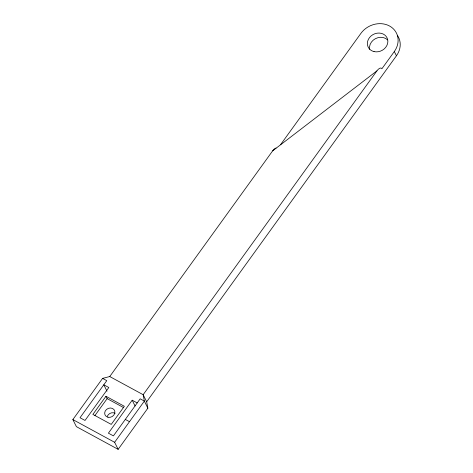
<?xml version="1.0" encoding="UTF-8"?>
<svg xmlns="http://www.w3.org/2000/svg" width="473" height="473" viewBox="0 0 473 473"><rect width="100%" height="100%" fill="white"/><g stroke="black" fill="none" stroke-linecap="round" stroke-linejoin="round"><path stroke-width="0.71" d="M109.748 376.538L143.159 394.707L146.677 401.772L147.854 408.187L118.149 449.35L76.384 426.64L72.86 419.581L102.594 378.388L109.748 376.538L272.661 150.852A6.309 2.702 -61.5 0 1 276.043 148.037M280.655 144.549L360.905 33.376A21.037 18.216 -26.5 0 1 389.504 25.985A21.037 18.216 -26.5 0 1 394.316 51.545L396.433 55.779L146.677 401.772M105.964 396.279L92.879 414.407L111.256 424.399L124.34 406.277L105.964 396.279L107.135 398.638L123.613 407.596M94.896 415.59L107.135 398.638M137.205 402.937L132.192 400.211L108.406 433.162L113.419 435.887L140.179 398.816L144.36 401.092L147.854 408.187M394.316 51.545L381.894 68.756A6.309 2.702 -61.5 0 0 376.922 70.873L143.159 394.707L144.36 401.092L114.626 442.29L118.149 449.35M272.661 150.852L376.922 70.873M102.594 378.388L106.768 380.664L80.014 417.73L85.022 420.456L108.808 387.505L103.8 384.78L106.999 391.201M125.31 419.415L129.49 421.691M72.86 419.581L114.626 442.29M132.192 400.211L135.077 406M397.308 35.233A21.037 18.216 -26.5 0 1 396.433 55.779M107.33 416.275A5.262 4.553 -26.5 0 1 115.105 413.284M369.614 49.31A10.518 9.111 -26.5 0 1 375.461 38.644A10.518 9.111 -26.5 0 1 387.629 39.915M374.031 51.592A10.518 9.111 -26.5 0 0 387.724 39.844A10.518 9.111 -26.5 0 0 371.08 35.942A10.518 9.111 -26.5 0 0 374.031 51.592M107.992 417.257A5.262 4.553 -26.5 0 0 114.838 411.386A5.262 4.553 -26.5 0 0 106.52 409.435A5.262 4.553 -26.5 0 0 107.992 417.257"/></g></svg>
